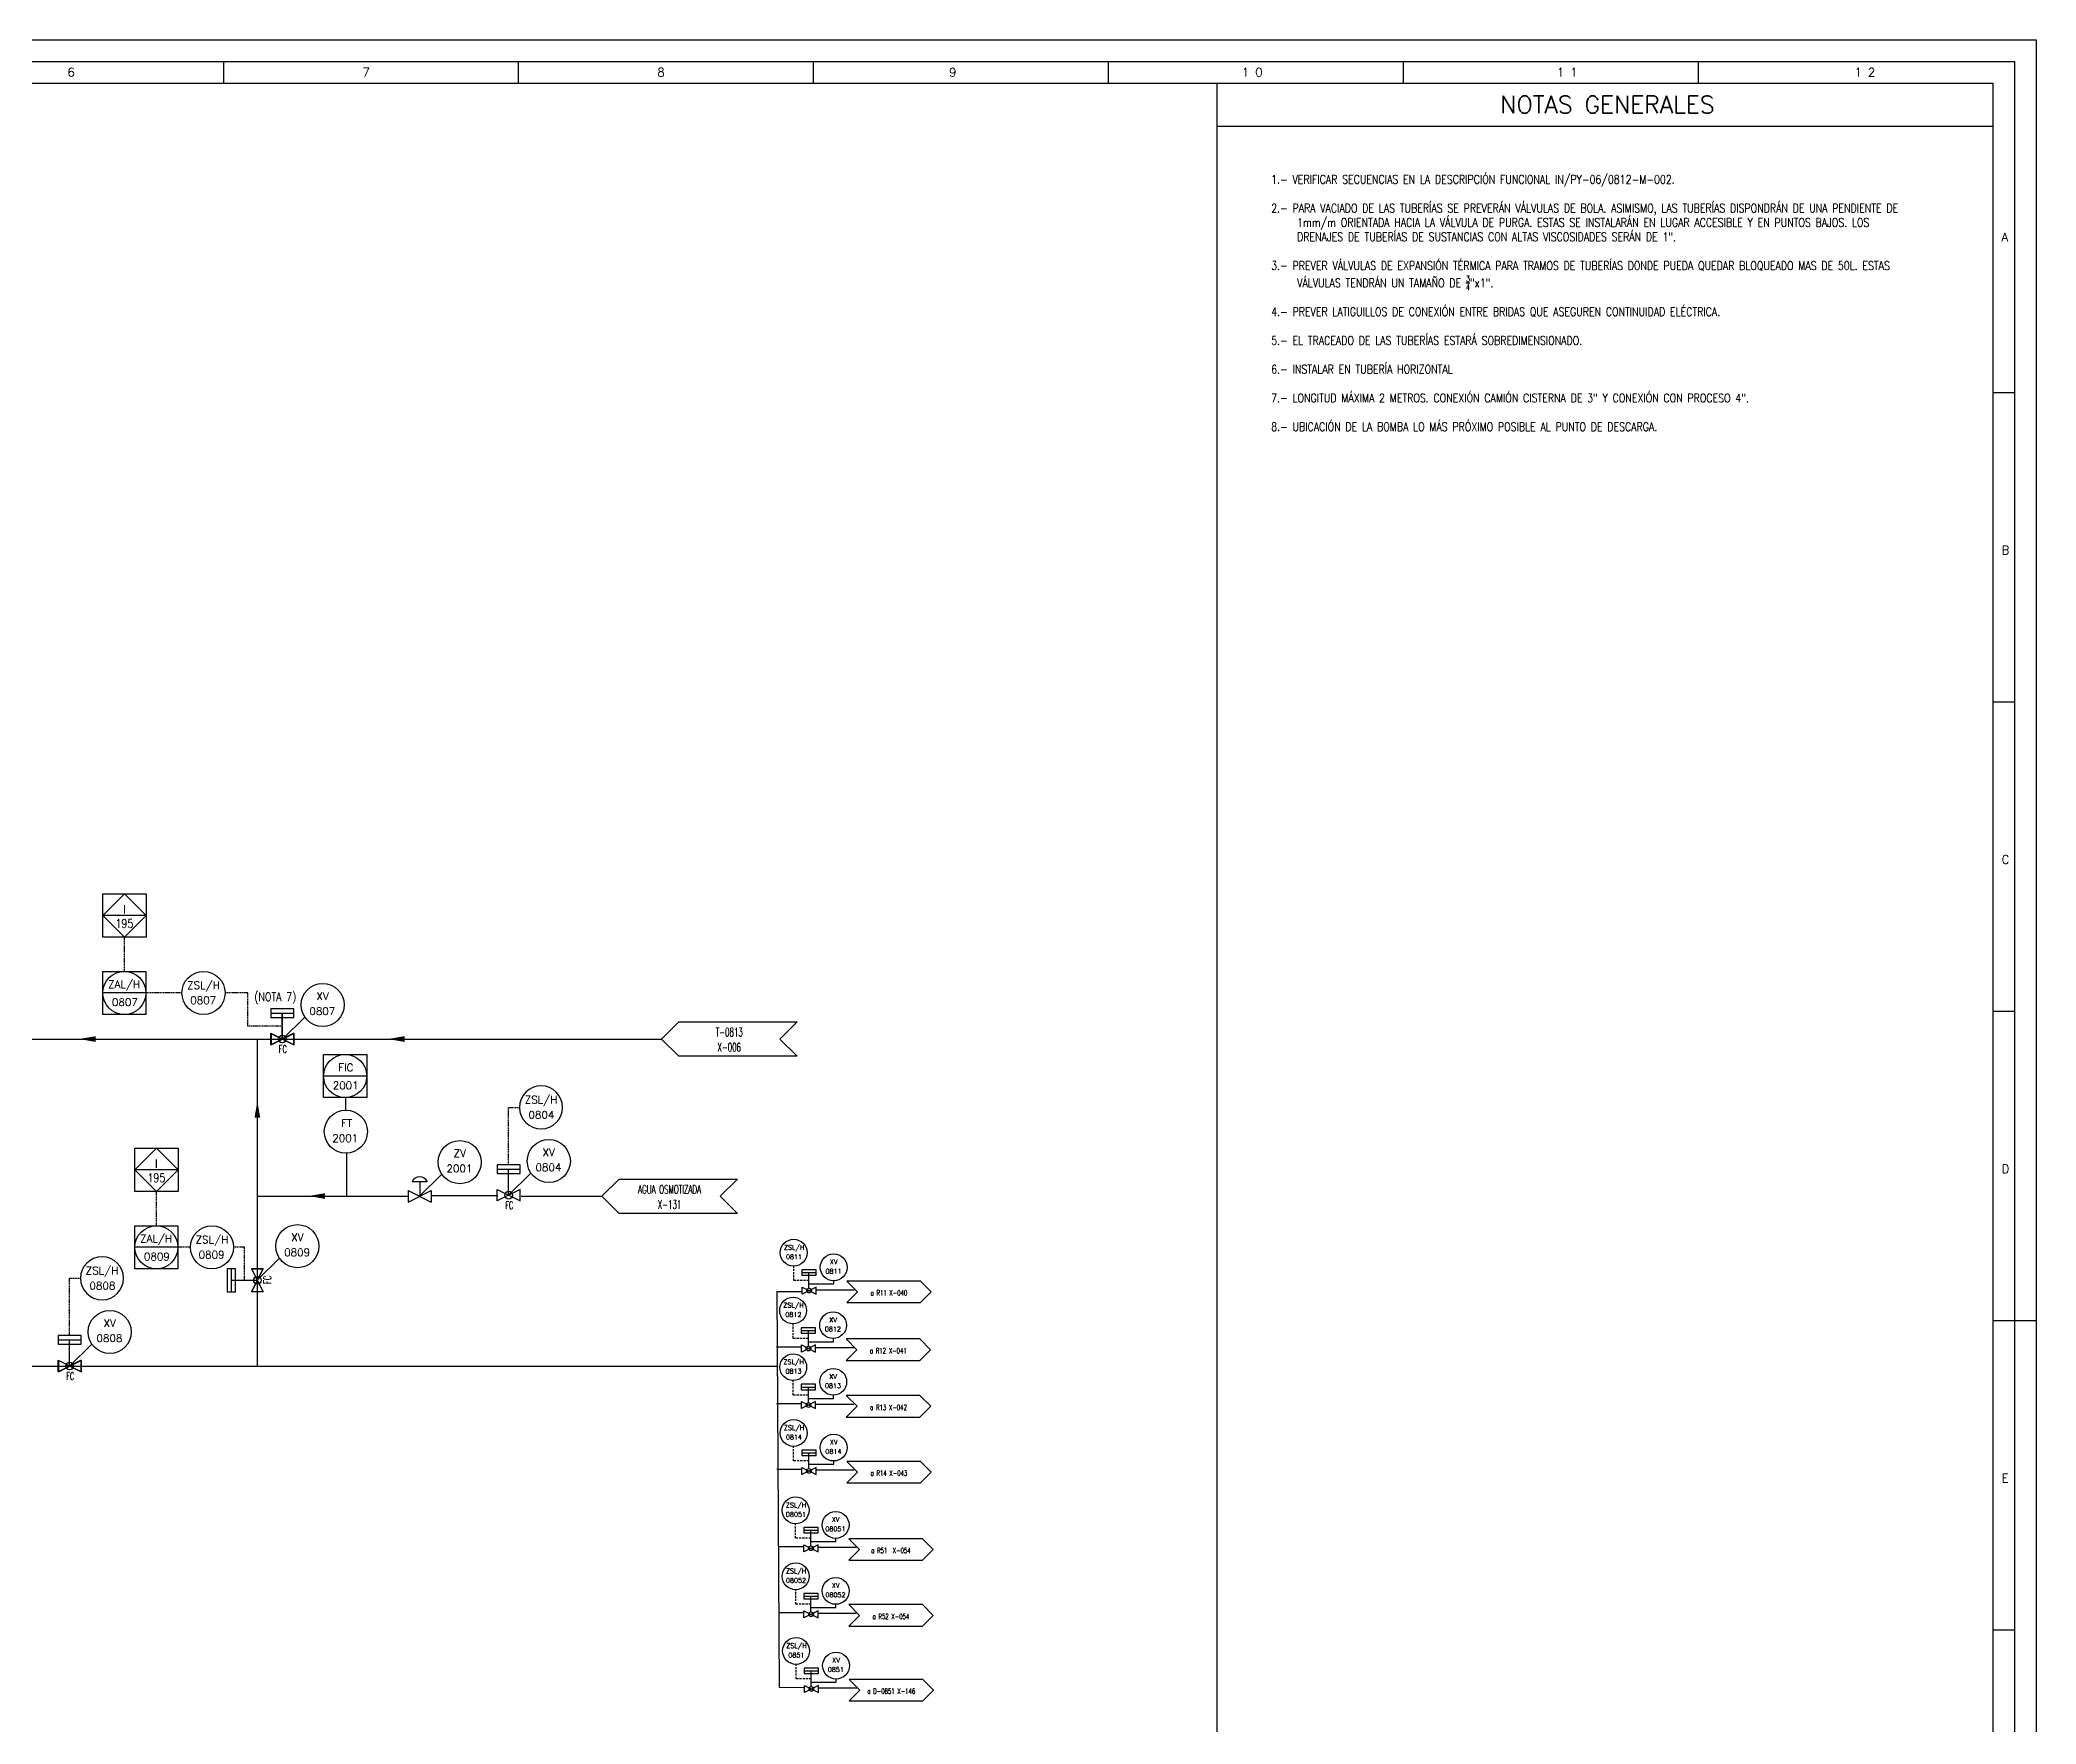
# Model space of a CAD drawing. Header units: millimetres. Extents: x 199 to 3946, y 1635 to 2230.
# Drawn here: x 3483.2 to 3946.2, y 1838.9 to 2229.6 of the extents above; entities that cross this region are included whole.
import ezdxf
from ezdxf.enums import TextEntityAlignment as Align

# ---------------------------------------------------------------- set-up
doc = ezdxf.new("R2010")
doc.units = ezdxf.units.MM
doc.linetypes.add('TRAZOS', pattern=[0.75, 0.5, -0.25])
for name, color, linetype in [('CAJETIN', 1, 'Continuous'), ('FORMATO', 7, 'Continuous'), ('INSTRUMENTOS', 1, 'Continuous'), ('TEX', 7, 'Continuous'), ('TEXTO-INSTRUMENTACION', 7, 'Continuous'), ('TEXTO-VALVULAS Y ACCESORIOS', 7, 'Continuous'), ('TUBERIA', 5, 'Continuous'), ('TUBERÍA2', 1, 'TRAZOS'), ('VALVULAS Y ACCESORIOS', 1, 'Continuous')]:
    doc.layers.add(name, color=color, linetype=linetype)
doc.layers.add('TUBERÍA3', color=1, linetype='Continuous', true_color=0xff0000)
doc.styles.add('PY', font='ROMANS.shx')
doc.styles.add('PY1', font='ROMANS.shx', dxfattribs={"width": 0.8})
doc.styles.add('PY3', font='ROMANS.shx', dxfattribs={"width": 0.6})
doc.styles.add('TXT', font='txt')
doc.linetypes.add('SEÑAL_MECANICA2', pattern='A,4.411183,["o",PY,S=4.130212,R=360,X=0,Y=-1.374288],0.588817,-0.374158,["",PY,S=2,R=360,X=0,Y=-0.688262],-2.183682', length=7.55784)

# ---------------------------------------------------------------- blocks, each defined once
blk = doc.blocks.new('MARCO-A1')
at = {"layer": 'FORMATO', "color": 5}
for p, q in [((420.5, 589), (420.5, 584)), ((488.92, 589), (488.92, 584)), ((557.33, 589), (557.33, 584)), ((625.75, 589), (625.75, 584)), ((694.17, 589), (694.17, 584)), ((762.58, 589), (762.58, 584)), ((831, 512.25), (836, 512.25)), ((831, 440.5), (836, 440.5)), ((831, 368.75), (836, 368.75)), ((831, 297), (836, 297)), ((831, 225.25), (836, 225.25))]:
    blk.add_line(p, q, dxfattribs=at)
at = {"layer": 'FORMATO', "color": 1, "linetype": 'Continuous'}
blk.add_line((836, 297), (841, 297), dxfattribs=at)
at = {"layer": 'FORMATO', "color": 1}
blk.add_lwpolyline([(0, 594), (841, 594), (841, 0), (0, 0)], close=True, dxfattribs=at)
at = {"layer": 'FORMATO', "color": 5}
blk.add_lwpolyline([(5, 589), (836, 589), (836, 5), (5, 5)], close=True, dxfattribs=at)
at = {"layer": 'FORMATO', "color": 8, "linetype": 'Continuous'}
blk.add_lwpolyline([(10, 584), (831, 584), (831, 10), (10, 10)], close=True, dxfattribs=at)
at = {"layer": 'FORMATO', "color": 1, "style": 'PY'}
for s, p in [('6', (384.34, 585.5)), ('7', (452.75, 585.5)), ('8', (521.17, 585.5)), ('9', (588.85, 585.5)), ('1 0', (656.77, 585.5)), ('1 1', (729.83, 585.5)), ('1 2', (798.88, 585.5)), ('A', (833, 547.25)), ('B', (833, 474.67)), ('C', (833, 402.92)), ('D', (833, 331.17)), ('E', (833, 259.42))]:
    blk.add_text(s, height=2, dxfattribs=at).set_placement(p)
blk = doc.blocks.new('VALV GLOB-V')
at = {"layer": 'INSTRUMENTOS', "color": 1, "flags": 128}
blk.add_lwpolyline([(5.7, -1.43), (5.7, 1.43), (0, -1.43), (0, 1.43)], close=True, dxfattribs=at)
at = {"layer": 'INSTRUMENTOS', "color": 1}
blk.add_circle((2.85, 0), 0.95, dxfattribs=at)
at = {"layer": 'INSTRUMENTOS', "color": 7, "linetype": 'SEÑAL_MECANICA2', "style": 'PY'}
blk.add_attdef('REF.', text='', height=2, dxfattribs=at).set_placement((3, -3.37), align=Align.MIDDLE)
blk = doc.blocks.new('SEÑAL CIR')
at = {"color": 1}
blk.add_circle((0, 5.7), 5.7, dxfattribs=at)
at = {"layer": 'INSTRUMENTOS', "linetype": 'Continuous', "style": 'PY', "flags": 4}
for p in [(0.18, 6.94), (0.13, 2.95)]:
    blk.add_attdef('---', text='', height=2, dxfattribs=at).set_placement(p, align=Align.CENTER)
blk = doc.blocks.new('BANDERA DE FLUJO')
at = {"layer": 'TEX', "color": 1, "ltscale": 0.1, "flags": 128}
blk.add_lwpolyline([(-4, 4), (-31.46, 4), (-27.46, 0), (-31.46, -4), (-4, -4), (0, 0)], close=True, dxfattribs=at)
at = {"layer": 'TEX', "style": 'PY1', "width": 0.8}
for tag, p in [('ETIQUETA-LINEA-1', (-15.73, 0.61)), ('ETIQUETA-LINEA-2', (-15.73, -2.91))]:
    blk.add_attdef(tag, text='', height=2, dxfattribs=at).set_placement(p, align=Align.CENTER)
blk = doc.blocks.new('FLECHA')
at = {"color": 1}
blk.add_solid([(-0.88, -5), (0.87, -5), (0, 0)], dxfattribs=at)
blk = doc.blocks.new('SEÑAL CIRCU MARCO')
at = {"color": 1, "linetype": 'Continuous', "ltscale": 0.5}
blk.add_line((5.7, 5.7), (-5.7, 5.7), dxfattribs=at)
at = {"color": 1, "flags": 128}
blk.add_lwpolyline([(5.7, 0), (-5.7, 0), (-5.7, 11.4), (5.7, 11.4)], close=True, dxfattribs=at)
at = {"color": 1}
blk.add_circle((0, 5.7), 5.7, dxfattribs=at)
at = {"style": 'PY'}
for tag, p in [('XXX', (0.18, 7.98)), ('YYY', (0.13, 3.24))]:
    blk.add_attdef(tag, text='', height=2, dxfattribs=at).set_placement(p, align=Align.MIDDLE)
blk = doc.blocks.new('SECUENCIA PROGRAMADA EN SISTEMA DE CONTROL PLC')
at = {"layer": 'INSTRUMENTOS'}
blk.add_line((-5, 5), (5, 5), dxfattribs=at)
at = {"layer": 'INSTRUMENTOS', "flags": 128}
for points in [[(0, 0), (-5, 5), (0, 10), (5, 5)], [(-5, 0), (5, 0), (5, 10), (-5, 10)]]:
    blk.add_lwpolyline(points, close=True, dxfattribs=at)
at = {"layer": 'TEXTO-INSTRUMENTACION', "linetype": 'Continuous', "style": 'PY1', "width": 0.8}
for tag, p in [('XXX', (0.01, 6.43)), ('YYY', (0.01, 3.17))]:
    blk.add_attdef(tag, text='', height=2, dxfattribs=at).set_placement(p, align=Align.MIDDLE_CENTER)
blk = doc.blocks.new('VALVULA DE CONTROL')
at = {"layer": 'VALVULAS Y ACCESORIOS'}
for p, q in [((0, 1.33), (5.33, -1.33)), ((0, -1.33), (5.33, 1.33)), ((0, 1.33), (0, -1.33)), ((4.44, 3.32), (0.89, 3.32)), ((2.67, 3.32), (2.67, 0)), ((5.33, 1.33), (5.33, -1.33))]:
    blk.add_line(p, q, dxfattribs=at)
blk.add_arc((2.67, 2.57), 1.93, 22.9957, 157.0043, dxfattribs=at)
at = {"layer": 'TEXTO-VALVULAS Y ACCESORIOS', "linetype": 'SEÑAL_MECANICA2', "style": 'PY1', "width": 0.8}
blk.add_attdef('REF.', text='', height=2, dxfattribs=at).set_placement((2.94, -3.07), align=Align.MIDDLE)

msp = doc.modelspace()

# ---------------------------------------------------------------- linework, layer by layer
at = {"color": 1}
for p, q in [((3539.44, 1997.83), (3544.62, 2002.92)), ((3571.24, 1961.36), (3576.42, 1966.45)), ((3591.89, 1961.61), (3597.07, 1966.7)), ((3533.59, 1941.88), (3538.77, 1946.97)), ((3490.05, 1921.98), (3495.23, 1927.07))]:
    msp.add_line(p, q, dxfattribs=at)
at = {"color": 1, "linetype": 'Continuous'}
for p, q in [((3554.13, 1981.42), (3554.13, 1984.17)), ((3554.25, 1971.35), (3554.25, 1961.51))]:
    msp.add_line(p, q, dxfattribs=at)
at = {"color": 5, "linetype": 'Continuous'}
for q in [(3659.93, 1939.26), (3654.68, 1847.48)]:
    msp.add_line((3654.13, 1939.26), q, dxfattribs=at)
at = {"color": 5}
for p, q in [((3663.23, 1939.68), (3672.08, 1939.68)), ((3654, 1926.44), (3659.82, 1926.42)), ((3663.09, 1926.27), (3671.94, 1926.27)), ((3654.03, 1913.31), (3659.84, 1913.29)), ((3663.12, 1913.14), (3671.96, 1913.14)), ((3654.13, 1898.05), (3659.94, 1898.03)), ((3663.22, 1897.88), (3672.06, 1897.88)), ((3654.59, 1880.11), (3660.4, 1880.09)), ((3663.68, 1879.94), (3672.52, 1879.94)), ((3654.6, 1864.81), (3660.41, 1864.79)), ((3663.69, 1864.64), (3672.54, 1864.64)), ((3654.68, 1847.48), (3660.5, 1847.46)), ((3663.77, 1847.31), (3672.62, 1847.31))]:
    msp.add_line(p, q, dxfattribs=at)
at = {"layer": 'CAJETIN', "color": 8, "linetype": 'Continuous'}
msp.add_line((3756.21, 1645.56), (3756.21, 2219.56), dxfattribs=at)
at = {"layer": 'CAJETIN', "color": 8}
msp.add_line((3756.21, 2209.56), (3936.21, 2209.56), dxfattribs=at)
at = {"layer": 'CAJETIN', "color": 1, "linetype": 'TRAZOS', "ltscale": 0.5}
for p, q in [((3502.75, 2013.52), (3502.75, 2021.45)), ((3516.1, 2008.52), (3507.75, 2008.52)), ((3531.35, 2008.52), (3526.1, 2008.52)), ((3531.35, 2000.85), (3531.35, 2008.52)), ((3539.44, 2000.85), (3531.35, 2000.85)), ((3591.89, 1968.66), (3591.89, 1981.97)), ((3591.89, 1981.97), (3594.41, 1981.97)), ((3510.18, 1954.53), (3510.18, 1962.45)), ((3518.06, 1949.53), (3515.18, 1949.53)), ((3530.58, 1949.53), (3528.06, 1949.53)), ((3530.58, 1941.86), (3530.58, 1949.53)), ((3490.05, 1929.03), (3490.05, 1942.33)), ((3490.05, 1942.33), (3492.57, 1942.33))]:
    msp.add_line(p, q, dxfattribs=at)
at = {"layer": 'TUBERIA', "color": 5, "linetype": 'Continuous'}
for points in [[(3307.56, 1997.83), (3529.3, 1997.83)], [(3529.3, 1997.83), (3627.33, 1997.83)], [(3533.6, 1961.36), (3533.6, 1997.83)], [(3533.6, 1921.98), (3533.6, 1961.36), (3568.52, 1961.36)], [(3573.99, 1961.52), (3589.36, 1961.52)], [(3594.81, 1961.36), (3613.49, 1961.36)], [(3429.94, 1921.98), (3654.23, 1921.98)]]:
    msp.add_lwpolyline(points, dxfattribs=at)
at = {"layer": 'TUBERÍA2'}
for points in [[(3661.55, 1941.79), (3658.01, 1941.79), (3658.01, 1945.12)], [(3661.42, 1928.38), (3657.87, 1928.38), (3657.87, 1931.71)], [(3661.44, 1915.24), (3657.9, 1915.24), (3657.9, 1918.57)], [(3661.54, 1899.99), (3658, 1899.99), (3658, 1903.32)], [(3662, 1882.04), (3658.46, 1882.04), (3658.46, 1885.37)], [(3662.01, 1866.75), (3658.47, 1866.75), (3658.47, 1870.08)], [(3662.1, 1849.42), (3658.56, 1849.42), (3658.56, 1852.75)]]:
    msp.add_lwpolyline(points, dxfattribs=at)
at = {"layer": 'TUBERÍA3'}
for points in [[(3661.55, 1941.03), (3667.34, 1941.03)], [(3667.34, 1941.03), (3667.34, 1941.72)], [(3661.42, 1927.62), (3667.21, 1927.62)], [(3667.21, 1927.62), (3667.21, 1928.31)], [(3661.44, 1914.48), (3667.23, 1914.48)], [(3667.23, 1914.48), (3667.23, 1915.17)], [(3661.54, 1899.23), (3667.33, 1899.23)], [(3667.33, 1899.23), (3667.33, 1899.92)], [(3662, 1881.28), (3667.79, 1881.28)], [(3667.79, 1881.28), (3667.79, 1881.97)], [(3667.8, 1865.98), (3667.8, 1866.68)], [(3662.01, 1865.98), (3667.8, 1865.98)], [(3662.1, 1848.66), (3667.89, 1848.66)], [(3667.89, 1848.66), (3667.89, 1849.35)]]:
    msp.add_lwpolyline(points, dxfattribs=at)
at = {"layer": 'VALVULAS Y ACCESORIOS'}
for p, q in [((3536.7, 2003.86), (3542.04, 2003.86)), ((3539.37, 1997.81), (3539.37, 2003.86)), ((3539.44, 1997.83), (3539.44, 2003.88)), ((3589.23, 1967.66), (3594.56, 1967.66)), ((3591.89, 1961.61), (3591.89, 1967.66)), ((3527.56, 1939.19), (3527.56, 1944.52)), ((3533.6, 1941.86), (3527.56, 1941.86)), ((3659.89, 1943.67), (3663.21, 1943.67)), ((3661.55, 1940.06), (3661.55, 1943.67)), ((3487.38, 1928.03), (3492.72, 1928.03)), ((3490.05, 1921.98), (3490.05, 1928.03)), ((3659.76, 1930.26), (3663.08, 1930.26)), ((3661.42, 1926.65), (3661.42, 1930.26)), ((3659.78, 1917.12), (3663.1, 1917.12)), ((3661.44, 1913.51), (3661.44, 1917.12)), ((3659.88, 1901.87), (3663.2, 1901.87)), ((3661.54, 1898.26), (3661.54, 1901.87)), ((3660.34, 1883.92), (3663.66, 1883.92)), ((3662, 1880.31), (3662, 1883.92)), ((3660.35, 1868.63), (3663.67, 1868.63)), ((3662.01, 1865.01), (3662.01, 1868.63)), ((3660.44, 1851.3), (3663.76, 1851.3)), ((3662.1, 1847.69), (3662.1, 1851.3))]:
    msp.add_line(p, q, dxfattribs=at)
at = {"layer": 'VALVULAS Y ACCESORIOS', "flags": 128}
for points in [[(3536.7, 2004.86), (3536.7, 2002.86), (3542.04, 2002.86), (3542.04, 2004.86)], [(3536.7, 1996.48), (3536.7, 1999.15), (3542.04, 1996.48), (3542.04, 1999.15)], [(3589.23, 1968.66), (3589.23, 1966.66), (3594.56, 1966.66), (3594.56, 1968.66)], [(3526.56, 1939.19), (3528.56, 1939.19), (3528.56, 1944.52), (3526.56, 1944.52)], [(3534.93, 1939.19), (3532.27, 1939.19), (3534.93, 1944.52), (3532.27, 1944.52)], [(3659.89, 1944.3), (3659.89, 1943.05), (3663.21, 1943.05), (3663.21, 1944.3)], [(3487.38, 1929.03), (3487.38, 1927.03), (3492.72, 1927.03), (3492.72, 1929.03)], [(3659.76, 1930.88), (3659.76, 1929.64), (3663.08, 1929.64), (3663.08, 1930.88)], [(3487.38, 1920.65), (3487.38, 1923.32), (3492.72, 1920.65), (3492.72, 1923.32)], [(3659.78, 1917.75), (3659.78, 1916.5), (3663.1, 1916.5), (3663.1, 1917.75)], [(3659.88, 1902.49), (3659.88, 1901.25), (3663.2, 1901.25), (3663.2, 1902.49)], [(3660.34, 1884.55), (3660.34, 1883.3), (3663.66, 1883.3), (3663.66, 1884.55)], [(3660.35, 1869.25), (3660.35, 1868.01), (3663.67, 1868.01), (3663.67, 1869.25)], [(3660.44, 1851.92), (3660.44, 1850.68), (3663.76, 1850.68), (3663.76, 1851.92)]]:
    msp.add_lwpolyline(points, close=True, dxfattribs=at)

# ---------------------------------------------------------------- block references
msp.add_blockref('MARCO-A1', (3105.21, 1635.56))
ref = msp.add_blockref('SECUENCIA PROGRAMADA EN SISTEMA DE CONTROL PLC', (3502.75, 2021.45), dxfattribs=dict(xscale=-1.005571670621066, yscale=1.005571670621293, zscale=1.005571670621306))
ref.add_attrib('XXX', 'I', dxfattribs={"layer": 'TEXTO-INSTRUMENTACION', "linetype": 'Continuous', "height": 2.01, "style": 'TXT'}).set_placement((3502.75, 2027.92), align=Align.MIDDLE_CENTER)
ref.add_attrib('YYY', '195', dxfattribs={"layer": 'TEXTO-INSTRUMENTACION', "linetype": 'Continuous', "height": 2.011, "style": 'PY1', "width": 0.8}).set_placement((3502.75, 2024.63), align=Align.MIDDLE_CENTER)
ref = msp.add_blockref('SEÑAL CIRCU MARCO', (3502.75, 2003.53), dxfattribs=dict(xscale=0.8770999999999276, yscale=0.8770999999999276, zscale=0.8770999999999276))
ref.add_attrib('XXX', 'ZAL/H', dxfattribs={"height": 1.754, "style": 'PY'}).set_placement((3502.69, 2010.4), align=Align.MIDDLE)
ref.add_attrib('YYY', '0807', dxfattribs={"height": 1.754, "style": 'PY'}).set_placement((3502.87, 2006.37), align=Align.MIDDLE)
at = {"linetype": 'Continuous'}
ref = msp.add_blockref('SEÑAL CIR', (3521.1, 2003.52), dxfattribs=dict(at, xscale=0.8770999999999276, yscale=0.8770999999999276, zscale=0.8770999999999276))
ref.add_attrib('---', 'ZSL/H', dxfattribs={"layer": 'INSTRUMENTOS', "color": 7, "linetype": 'Continuous', "height": 1.754, "style": 'PY'}).set_placement((3521.1, 2009.43), align=Align.CENTER)
ref.add_attrib('---', '0807', dxfattribs={"layer": 'INSTRUMENTOS', "color": 7, "linetype": 'Continuous', "height": 1.754, "style": 'PY'}).set_placement((3521.03, 2005.93), align=Align.CENTER)
at = {"color": 2, "linetype": 'Continuous'}
ref = msp.add_blockref('SEÑAL CIR', (3548.74, 2000.74), dxfattribs=dict(at, xscale=0.8770999999999276, yscale=0.8770999999999276, zscale=0.8770999999999276))
ref.add_attrib('---', 'XV', dxfattribs={"layer": 'INSTRUMENTOS', "color": 7, "linetype": 'Continuous', "height": 1.754, "style": 'PY'}).set_placement((3548.74, 2006.9), align=Align.CENTER)
ref.add_attrib('---', '0807', dxfattribs={"layer": 'INSTRUMENTOS', "color": 7, "linetype": 'Continuous', "height": 1.754, "style": 'PY'}).set_placement((3548.67, 2003.41), align=Align.CENTER)
ref = msp.add_blockref('BANDERA DE FLUJO', (3627.33, 1997.83), dxfattribs=dict(xscale=-1))
ref.add_attrib('ETIQUETA-LINEA-1', 'T-0813', dxfattribs={"layer": 'TEX', "height": 2, "style": 'PY1', "width": 0.6}).set_placement((3643.06, 1998.44), align=Align.CENTER)
ref.add_attrib('ETIQUETA-LINEA-2', 'X-006', dxfattribs={"layer": 'TEX', "height": 2, "style": 'PY1', "width": 0.6}).set_placement((3643.06, 1994.92), align=Align.CENTER)
at = {"linetype": 'Continuous'}
ref = msp.add_blockref('VALV GLOB-V', (3536.7, 1997.81), dxfattribs=dict(at, xscale=0.9356729824555714, yscale=0.9356729824555714, zscale=0.9356729824555714))
ref.add_attrib('REF.', 'FC', dxfattribs={"layer": 'INSTRUMENTOS', "color": 7, "linetype": 'SEÑAL_MECANICA2', "height": 1.778, "style": 'PY3', "width": 0.6}).set_placement((3539.51, 1995.48), align=Align.MIDDLE)
at = {"linetype": 'Continuous', "xscale": 0.9232631578947803, "yscale": 0.9232631578947803, "zscale": 0.9232631578947803}
for p, rotation in [((3542.04, 1997.81), 180), ((3533.6, 1944.52), 270), ((3492.72, 1921.98), 180)]:
    msp.add_blockref('VALV GLOB-V', p, dxfattribs=dict(at, rotation=rotation))
at = {"xscale": 0.8771000000000413, "yscale": 0.8771000000000413, "zscale": 0.8771000000000413}
msp.add_blockref('SEÑAL CIRCU MARCO', (3553.97, 1984.24), dxfattribs=at).add_auto_attribs({'XXX': 'FIC', 'YYY': '2001'})
at = {"linetype": 'Continuous'}
ref = msp.add_blockref('SEÑAL CIR', (3599.41, 1976.97), dxfattribs=dict(at, xscale=-0.8770999999999276, yscale=0.8770999999999276, zscale=0.8770999999999276))
ref.add_attrib('---', 'ZSL/H', dxfattribs={"layer": 'INSTRUMENTOS', "color": 7, "linetype": 'Continuous', "height": 1.754, "style": 'PY'}).set_placement((3599.41, 1982.87), align=Align.CENTER)
ref.add_attrib('---', '0804', dxfattribs={"layer": 'INSTRUMENTOS', "color": 7, "linetype": 'Continuous', "height": 1.754, "style": 'PY'}).set_placement((3599.49, 1979.37), align=Align.CENTER)
at = {"color": 2, "linetype": 'Continuous'}
ref = msp.add_blockref('SEÑAL CIR', (3554.13, 1971.35), dxfattribs=dict(at, xscale=0.8770999999999276, yscale=0.8770999999999276, zscale=0.8770999999999276))
ref.add_attrib('---', 'FT', dxfattribs={"layer": 'INSTRUMENTOS', "color": 7, "linetype": 'Continuous', "height": 1.754, "style": 'PY'}).set_placement((3554.29, 1977.44), align=Align.CENTER)
ref.add_attrib('---', '2001', dxfattribs={"layer": 'INSTRUMENTOS', "color": 7, "linetype": 'Continuous', "height": 1.754, "style": 'PY'}).set_placement((3553.98, 1973.94), align=Align.CENTER)
ref = msp.add_blockref('SEÑAL CIR', (3580.55, 1964.27), dxfattribs=dict(at, xscale=0.8770999999999276, yscale=0.8770999999999276, zscale=0.8770999999999276))
ref.add_attrib('---', 'ZV', dxfattribs={"layer": 'INSTRUMENTOS', "color": 7, "linetype": 'Continuous', "height": 1.754, "style": 'PY'}).set_placement((3580.55, 1970.43), align=Align.CENTER)
ref.add_attrib('---', '2001', dxfattribs={"layer": 'INSTRUMENTOS', "color": 7, "linetype": 'Continuous', "height": 1.754, "style": 'PY'}).set_placement((3580.47, 1966.94), align=Align.CENTER)
ref = msp.add_blockref('SEÑAL CIR', (3601.2, 1964.52), dxfattribs=dict(at, xscale=0.8770999999999276, yscale=0.8770999999999276, zscale=0.8770999999999276))
ref.add_attrib('---', 'XV', dxfattribs={"layer": 'INSTRUMENTOS', "color": 7, "linetype": 'Continuous', "height": 1.754, "style": 'PY'}).set_placement((3601.19, 1970.68), align=Align.CENTER)
ref.add_attrib('---', '0804', dxfattribs={"layer": 'INSTRUMENTOS', "color": 7, "linetype": 'Continuous', "height": 1.754, "style": 'PY'}).set_placement((3601.12, 1967.19), align=Align.CENTER)
ref = msp.add_blockref('SECUENCIA PROGRAMADA EN SISTEMA DE CONTROL PLC', (3510.18, 1962.45), dxfattribs=dict(xscale=-1.005571670621066, yscale=1.005571670621293, zscale=1.005571670621306))
ref.add_attrib('XXX', 'I', dxfattribs={"layer": 'TEXTO-INSTRUMENTACION', "linetype": 'Continuous', "height": 2.01, "style": 'TXT'}).set_placement((3510.17, 1968.92), align=Align.MIDDLE_CENTER)
ref.add_attrib('YYY', '195', dxfattribs={"layer": 'TEXTO-INSTRUMENTACION', "linetype": 'Continuous', "height": 2.011, "style": 'PY1', "width": 0.8}).set_placement((3510.17, 1965.64), align=Align.MIDDLE_CENTER)
at = {"linetype": 'Continuous'}
msp.add_blockref('VALVULA DE CONTROL', (3568.58, 1961.36), dxfattribs=at)
ref = msp.add_blockref('BANDERA DE FLUJO', (3613.49, 1961.36), dxfattribs=dict(xscale=-1))
ref.add_attrib('ETIQUETA-LINEA-1', 'AGUA OSMOTIZADA', dxfattribs={"layer": 'TEX', "height": 2, "style": 'PY1', "width": 0.6}).set_placement((3629.22, 1961.97), align=Align.CENTER)
ref.add_attrib('ETIQUETA-LINEA-2', 'X-131', dxfattribs={"layer": 'TEX', "height": 2, "style": 'PY1', "width": 0.6}).set_placement((3629.22, 1958.45), align=Align.CENTER)
ref = msp.add_blockref('VALV GLOB-V', (3589.23, 1961.61), dxfattribs=dict(at, xscale=0.9356729824555714, yscale=0.9356729824555714, zscale=0.9356729824555714))
ref.add_attrib('REF.', 'FC', dxfattribs={"layer": 'INSTRUMENTOS', "color": 7, "linetype": 'SEÑAL_MECANICA2', "height": 1.778, "style": 'PY3', "width": 0.6}).set_placement((3592.03, 1959.28), align=Align.MIDDLE)
ref = msp.add_blockref('SEÑAL CIRCU MARCO', (3510.18, 1944.53), dxfattribs=dict(xscale=0.8770999999999276, yscale=0.8770999999999276, zscale=0.8770999999999276))
ref.add_attrib('XXX', 'ZAL/H', dxfattribs={"height": 1.754, "style": 'PY'}).set_placement((3510.11, 1951.41), align=Align.MIDDLE)
ref.add_attrib('YYY', '0809', dxfattribs={"height": 1.754, "style": 'PY'}).set_placement((3510.29, 1947.37), align=Align.MIDDLE)
ref = msp.add_blockref('SEÑAL CIR', (3523.06, 1944.53), dxfattribs=dict(at, xscale=0.8770999999999276, yscale=0.8770999999999276, zscale=0.8770999999999276))
ref.add_attrib('---', 'ZSL/H', dxfattribs={"layer": 'INSTRUMENTOS', "color": 7, "linetype": 'Continuous', "height": 1.754, "style": 'PY'}).set_placement((3523.06, 1950.44), align=Align.CENTER)
ref.add_attrib('---', '0809', dxfattribs={"layer": 'INSTRUMENTOS', "color": 7, "linetype": 'Continuous', "height": 1.754, "style": 'PY'}).set_placement((3522.98, 1946.93), align=Align.CENTER)
at = {"color": 2, "linetype": 'Continuous'}
ref = msp.add_blockref('SEÑAL CIR', (3542.89, 1944.79), dxfattribs=dict(at, xscale=0.8770999999999276, yscale=0.8770999999999276, zscale=0.8770999999999276))
ref.add_attrib('---', 'XV', dxfattribs={"layer": 'INSTRUMENTOS', "color": 7, "linetype": 'Continuous', "height": 1.754, "style": 'PY'}).set_placement((3542.89, 1950.95), align=Align.CENTER)
ref.add_attrib('---', '0809', dxfattribs={"layer": 'INSTRUMENTOS', "color": 7, "linetype": 'Continuous', "height": 1.754, "style": 'PY'}).set_placement((3542.82, 1947.46), align=Align.CENTER)
at = {"linetype": 'Continuous'}
ref = msp.add_blockref('SEÑAL CIR', (3658.01, 1945.16), dxfattribs=dict(at, xscale=0.5458906107165858, yscale=0.5458906107165858, zscale=0.5458906107165858))
ref.add_attrib('---', 'ZSL/H', dxfattribs={"layer": 'INSTRUMENTOS', "color": 7, "linetype": 'Continuous', "height": 1.092, "style": 'PY'}).set_placement((3658.11, 1948.95), align=Align.CENTER)
ref.add_attrib('---', '0811', dxfattribs={"layer": 'INSTRUMENTOS', "color": 7, "linetype": 'Continuous', "height": 1.092, "style": 'PY'}).set_placement((3658.08, 1946.77), align=Align.CENTER)
ref = msp.add_blockref('SEÑAL CIR', (3497.57, 1937.34), dxfattribs=dict(at, xscale=-0.8770999999999276, yscale=0.8770999999999276, zscale=0.8770999999999276))
ref.add_attrib('---', 'ZSL/H', dxfattribs={"layer": 'INSTRUMENTOS', "color": 7, "linetype": 'Continuous', "height": 1.754, "style": 'PY'}).set_placement((3497.57, 1943.24), align=Align.CENTER)
ref.add_attrib('---', '0808', dxfattribs={"layer": 'INSTRUMENTOS', "color": 7, "linetype": 'Continuous', "height": 1.754, "style": 'PY'}).set_placement((3497.65, 1939.74), align=Align.CENTER)
ref = msp.add_blockref('SEÑAL CIR', (3667.29, 1941.76), dxfattribs=dict(at, xscale=0.545890610716515, yscale=0.545890610716515, zscale=0.545890610716515))
ref.add_attrib('---', 'XV', dxfattribs={"layer": 'INSTRUMENTOS', "color": 7, "linetype": 'Continuous', "height": 1.092, "style": 'PY'}).set_placement((3667.29, 1945.59), align=Align.CENTER)
ref.add_attrib('---', '0811', dxfattribs={"layer": 'INSTRUMENTOS', "color": 7, "linetype": 'Continuous', "height": 1.092, "style": 'PY'}).set_placement((3667.25, 1943.42), align=Align.CENTER)
ref = msp.add_blockref('VALV GLOB-V', (3533.6, 1939.19), dxfattribs=dict(at, xscale=0.9356729824555714, yscale=0.9356729824555714, zscale=0.9356729824555714, rotation=90))
ref.add_attrib('REF.', 'FC', dxfattribs={"layer": 'INSTRUMENTOS', "color": 7, "linetype": 'SEÑAL_MECANICA2', "height": 1.778, "rotation": 90, "style": 'PY3', "width": 0.6}).set_placement((3535.94, 1941.99), align=Align.MIDDLE)
at = {"linetype": 'Continuous', "xscale": 0.5746216954910015, "yscale": 0.5746216954910015, "zscale": 0.5746216954910015}
for p in [(3659.94, 1939.47), (3659.8, 1926.05), (3659.83, 1912.92), (3659.92, 1897.66), (3660.39, 1879.72), (3660.4, 1864.42), (3660.48, 1847.09)]:
    msp.add_blockref('VALV GLOB-V', p, dxfattribs=at)
ref = msp.add_blockref('BANDERA DE FLUJO', (3689.9, 1939.19), dxfattribs=dict(xscale=0.6223812686313535, yscale=0.6223812686313535, zscale=0.6223812686313535))
ref.add_attrib('ETIQUETA-LINEA-1', 'a R11 X-040', dxfattribs={"layer": 'TEX', "height": 1.2448, "style": 'PY1', "width": 0.6}).set_placement((3680.11, 1939.57), align=Align.TOP_CENTER)
at = {"linetype": 'Continuous'}
ref = msp.add_blockref('SEÑAL CIR', (3657.87, 1931.75), dxfattribs=dict(at, xscale=0.5458906107165858, yscale=0.5458906107165858, zscale=0.5458906107165858))
ref.add_attrib('---', 'ZSL/H', dxfattribs={"layer": 'INSTRUMENTOS', "color": 7, "linetype": 'Continuous', "height": 1.092, "style": 'PY'}).set_placement((3657.97, 1935.53), align=Align.CENTER)
ref.add_attrib('---', '0812', dxfattribs={"layer": 'INSTRUMENTOS', "color": 7, "linetype": 'Continuous', "height": 1.092, "style": 'PY'}).set_placement((3657.94, 1933.36), align=Align.CENTER)
at = {"color": 2, "linetype": 'Continuous'}
ref = msp.add_blockref('SEÑAL CIR', (3499.35, 1924.89), dxfattribs=dict(at, xscale=0.8770999999999276, yscale=0.8770999999999276, zscale=0.8770999999999276))
ref.add_attrib('---', 'XV', dxfattribs={"layer": 'INSTRUMENTOS', "color": 7, "linetype": 'Continuous', "height": 1.754, "style": 'PY'}).set_placement((3499.35, 1931.05), align=Align.CENTER)
ref.add_attrib('---', '0808', dxfattribs={"layer": 'INSTRUMENTOS', "color": 7, "linetype": 'Continuous', "height": 1.754, "style": 'PY'}).set_placement((3499.28, 1927.56), align=Align.CENTER)
at = {"linetype": 'Continuous'}
ref = msp.add_blockref('SEÑAL CIR', (3667.16, 1928.35), dxfattribs=dict(at, xscale=0.545890610716515, yscale=0.545890610716515, zscale=0.545890610716515))
ref.add_attrib('---', 'XV', dxfattribs={"layer": 'INSTRUMENTOS', "color": 7, "linetype": 'Continuous', "height": 1.092, "style": 'PY'}).set_placement((3667.16, 1932.18), align=Align.CENTER)
ref.add_attrib('---', '0812', dxfattribs={"layer": 'INSTRUMENTOS', "color": 7, "linetype": 'Continuous', "height": 1.092, "style": 'PY'}).set_placement((3667.11, 1930.01), align=Align.CENTER)
ref = msp.add_blockref('BANDERA DE FLUJO', (3689.76, 1925.78), dxfattribs=dict(xscale=0.6223812686313535, yscale=0.6223812686313535, zscale=0.6223812686313535))
ref.add_attrib('ETIQUETA-LINEA-1', 'a R12 X-041', dxfattribs={"layer": 'TEX', "height": 1.2448, "style": 'PY1', "width": 0.6}).set_placement((3679.97, 1926.16), align=Align.TOP_CENTER)
ref = msp.add_blockref('VALV GLOB-V', (3487.38, 1921.98), dxfattribs=dict(at, xscale=0.9356729824555714, yscale=0.9356729824555714, zscale=0.9356729824555714))
ref.add_attrib('REF.', 'FC', dxfattribs={"layer": 'INSTRUMENTOS', "color": 7, "linetype": 'SEÑAL_MECANICA2', "height": 1.778, "style": 'PY3', "width": 0.6}).set_placement((3490.19, 1919.64), align=Align.MIDDLE)
ref = msp.add_blockref('SEÑAL CIR', (3657.9, 1918.61), dxfattribs=dict(at, xscale=0.5458906107165858, yscale=0.5458906107165858, zscale=0.5458906107165858))
ref.add_attrib('---', 'ZSL/H', dxfattribs={"layer": 'INSTRUMENTOS', "color": 7, "linetype": 'Continuous', "height": 1.092, "style": 'PY'}).set_placement((3658, 1922.4), align=Align.CENTER)
ref.add_attrib('---', '0813', dxfattribs={"layer": 'INSTRUMENTOS', "color": 7, "linetype": 'Continuous', "height": 1.092, "style": 'PY'}).set_placement((3657.97, 1920.22), align=Align.CENTER)
ref = msp.add_blockref('SEÑAL CIR', (3667.18, 1915.21), dxfattribs=dict(at, xscale=0.545890610716515, yscale=0.545890610716515, zscale=0.545890610716515))
ref.add_attrib('---', 'XV', dxfattribs={"layer": 'INSTRUMENTOS', "color": 7, "linetype": 'Continuous', "height": 1.092, "style": 'PY'}).set_placement((3667.18, 1919.04), align=Align.CENTER)
ref.add_attrib('---', '0813', dxfattribs={"layer": 'INSTRUMENTOS', "color": 7, "linetype": 'Continuous', "height": 1.092, "style": 'PY'}).set_placement((3667.13, 1916.87), align=Align.CENTER)
ref = msp.add_blockref('BANDERA DE FLUJO', (3689.79, 1912.64), dxfattribs=dict(xscale=0.6223812686313535, yscale=0.6223812686313535, zscale=0.6223812686313535))
ref.add_attrib('ETIQUETA-LINEA-1', 'a R13 X-042', dxfattribs={"layer": 'TEX', "height": 1.2448, "style": 'PY1', "width": 0.6}).set_placement((3680, 1913.02), align=Align.TOP_CENTER)
ref = msp.add_blockref('SEÑAL CIR', (3658, 1903.35), dxfattribs=dict(at, xscale=0.5458906107165858, yscale=0.5458906107165858, zscale=0.5458906107165858))
ref.add_attrib('---', 'ZSL/H', dxfattribs={"layer": 'INSTRUMENTOS', "color": 7, "linetype": 'Continuous', "height": 1.092, "style": 'PY'}).set_placement((3658.1, 1907.14), align=Align.CENTER)
ref.add_attrib('---', '0814', dxfattribs={"layer": 'INSTRUMENTOS', "color": 7, "linetype": 'Continuous', "height": 1.092, "style": 'PY'}).set_placement((3658.07, 1904.97), align=Align.CENTER)
ref = msp.add_blockref('SEÑAL CIR', (3667.28, 1899.96), dxfattribs=dict(at, xscale=0.545890610716515, yscale=0.545890610716515, zscale=0.545890610716515))
ref.add_attrib('---', 'XV', dxfattribs={"layer": 'INSTRUMENTOS', "color": 7, "linetype": 'Continuous', "height": 1.092, "style": 'PY'}).set_placement((3667.28, 1903.79), align=Align.CENTER)
ref.add_attrib('---', '0814', dxfattribs={"layer": 'INSTRUMENTOS', "color": 7, "linetype": 'Continuous', "height": 1.092, "style": 'PY'}).set_placement((3667.23, 1901.62), align=Align.CENTER)
ref = msp.add_blockref('BANDERA DE FLUJO', (3689.89, 1897.39), dxfattribs=dict(xscale=0.6223812686313535, yscale=0.6223812686313535, zscale=0.6223812686313535))
ref.add_attrib('ETIQUETA-LINEA-1', 'a R14 X-043', dxfattribs={"layer": 'TEX', "height": 1.2448, "style": 'PY1', "width": 0.6}).set_placement((3680.1, 1897.76), align=Align.TOP_CENTER)
ref = msp.add_blockref('SEÑAL CIR', (3658.46, 1885.41), dxfattribs=dict(at, xscale=0.5458906107165858, yscale=0.5458906107165858, zscale=0.5458906107165858))
ref.add_attrib('---', 'ZSL/H', dxfattribs={"layer": 'INSTRUMENTOS', "color": 7, "linetype": 'Continuous', "height": 1.092, "style": 'PY'}).set_placement((3658.56, 1889.2), align=Align.CENTER)
ref.add_attrib('---', '08051', dxfattribs={"layer": 'INSTRUMENTOS', "color": 7, "linetype": 'Continuous', "height": 1.092, "style": 'PY'}).set_placement((3658.53, 1887.02), align=Align.CENTER)
ref = msp.add_blockref('SEÑAL CIR', (3667.74, 1882.01), dxfattribs=dict(at, xscale=0.545890610716515, yscale=0.545890610716515, zscale=0.545890610716515))
ref.add_attrib('---', 'XV', dxfattribs={"layer": 'INSTRUMENTOS', "color": 7, "linetype": 'Continuous', "height": 1.092, "style": 'PY'}).set_placement((3667.74, 1885.84), align=Align.CENTER)
ref.add_attrib('---', '08051', dxfattribs={"layer": 'INSTRUMENTOS', "color": 7, "linetype": 'Continuous', "height": 1.092, "style": 'PY'}).set_placement((3667.69, 1883.67), align=Align.CENTER)
ref = msp.add_blockref('BANDERA DE FLUJO', (3690.35, 1879.44), dxfattribs=dict(xscale=0.6223812686313535, yscale=0.6223812686313535, zscale=0.6223812686313535))
ref.add_attrib('ETIQUETA-LINEA-1', 'a R51  X-054', dxfattribs={"layer": 'TEX', "height": 1.2448, "style": 'PY1', "width": 0.6}).set_placement((3680.56, 1879.82), align=Align.TOP_CENTER)
ref = msp.add_blockref('SEÑAL CIR', (3658.47, 1870.11), dxfattribs=dict(at, xscale=0.5458906107165858, yscale=0.5458906107165858, zscale=0.5458906107165858))
ref.add_attrib('---', 'ZSL/H', dxfattribs={"layer": 'INSTRUMENTOS', "color": 7, "linetype": 'Continuous', "height": 1.092, "style": 'PY'}).set_placement((3658.57, 1873.9), align=Align.CENTER)
ref.add_attrib('---', '08052', dxfattribs={"layer": 'INSTRUMENTOS', "color": 7, "linetype": 'Continuous', "height": 1.092, "style": 'PY'}).set_placement((3658.54, 1871.72), align=Align.CENTER)
ref = msp.add_blockref('SEÑAL CIR', (3667.75, 1866.72), dxfattribs=dict(at, xscale=0.545890610716515, yscale=0.545890610716515, zscale=0.545890610716515))
ref.add_attrib('---', 'XV', dxfattribs={"layer": 'INSTRUMENTOS', "color": 7, "linetype": 'Continuous', "height": 1.092, "style": 'PY'}).set_placement((3667.75, 1870.55), align=Align.CENTER)
ref.add_attrib('---', '08052', dxfattribs={"layer": 'INSTRUMENTOS', "color": 7, "linetype": 'Continuous', "height": 1.092, "style": 'PY'}).set_placement((3667.71, 1868.38), align=Align.CENTER)
ref = msp.add_blockref('BANDERA DE FLUJO', (3690.36, 1864.15), dxfattribs=dict(xscale=0.6223812686313535, yscale=0.6223812686313535, zscale=0.6223812686313535))
ref.add_attrib('ETIQUETA-LINEA-1', 'a R52 X-054', dxfattribs={"layer": 'TEX', "height": 1.2448, "style": 'PY1', "width": 0.6}).set_placement((3680.57, 1864.52), align=Align.TOP_CENTER)
ref = msp.add_blockref('SEÑAL CIR', (3658.56, 1852.79), dxfattribs=dict(at, xscale=0.5458906107165858, yscale=0.5458906107165858, zscale=0.5458906107165858))
ref.add_attrib('---', 'ZSL/H', dxfattribs={"layer": 'INSTRUMENTOS', "color": 7, "linetype": 'Continuous', "height": 1.092, "style": 'PY'}).set_placement((3658.66, 1856.58), align=Align.CENTER)
ref.add_attrib('---', '0851', dxfattribs={"layer": 'INSTRUMENTOS', "color": 7, "linetype": 'Continuous', "height": 1.092, "style": 'PY'}).set_placement((3658.63, 1854.4), align=Align.CENTER)
ref = msp.add_blockref('SEÑAL CIR', (3667.84, 1849.39), dxfattribs=dict(at, xscale=0.545890610716515, yscale=0.545890610716515, zscale=0.545890610716515))
ref.add_attrib('---', 'XV', dxfattribs={"layer": 'INSTRUMENTOS', "color": 7, "linetype": 'Continuous', "height": 1.092, "style": 'PY'}).set_placement((3667.84, 1853.22), align=Align.CENTER)
ref.add_attrib('---', '0851', dxfattribs={"layer": 'INSTRUMENTOS', "color": 7, "linetype": 'Continuous', "height": 1.092, "style": 'PY'}).set_placement((3667.79, 1851.05), align=Align.CENTER)
ref = msp.add_blockref('BANDERA DE FLUJO', (3690.44, 1846.82), dxfattribs=dict(xscale=0.6223812686313535, yscale=0.6223812686313535, zscale=0.6223812686313535))
ref.add_attrib('ETIQUETA-LINEA-1', 'a D-0851 X-146', dxfattribs={"layer": 'TEX', "height": 1.2448, "style": 'PY1', "width": 0.6}).set_placement((3680.65, 1847.2), align=Align.TOP_CENTER)
at = {"layer": 'INSTRUMENTOS', "xscale": 0.7600000000002183, "yscale": 0.7600000000002183, "zscale": 0.7600000000002183, "rotation": 89.99999999999999}
for p in [(3492.27, 1997.83), (3563.93, 1997.83), (3545.52, 1961.42)]:
    msp.add_blockref('FLECHA', p, dxfattribs=at)
at = {"layer": 'INSTRUMENTOS', "xscale": 0.7600000000002183, "yscale": 0.7600000000002183, "zscale": 0.7600000000002183}
msp.add_blockref('FLECHA', (3533.6, 1983.4), dxfattribs=at)

# ---------------------------------------------------------------- texts
at = {"linetype": 'Continuous', "insert": (3768.78, 2198.21), "char_height": 2, "width": 159.6115, "attachment_point": 1, "style": 'PY1'}
msp.add_mtext('\\A1;1.- VERIFICAR SECUENCIAS EN LA DESCRIPCIÓN FUNCIONAL IN/PY-06/0812-M-002.\\P\\P\\pi-6,l6;2.- PARA VACIADO DE LAS TUBERÍAS SE PREVERÁN VÁLVULAS DE BOLA. ASIMISMO, LAS TUBERÍAS DISPONDRÁN DE UNA PENDIENTE DE 1mm/m ORIENTADA HACIA LA VÁLVULA DE PURGA. ESTAS SE INSTALARÁN EN LUGAR ACCESIBLE Y EN PUNTOS BAJOS. LOS DRENAJES DE TUBERÍAS DE SUSTANCIAS CON ALTAS VISCOSIDADES SERÁN DE 1".\\P\\pi0,l0;\\P\\pi-6,l6;3.- PREVER VÁLVULAS DE EXPANSIÓN TÉRMICA PARA TRAMOS DE TUBERÍAS DONDE PUEDA QUEDAR BLOQUEADO MAS DE 50L. ESTAS VÁLVULAS TENDRÁN UN TAMAÑO DE {\\H0.7x;\\S3/4;\\H1.429x;"x1".\\P\\pi0,l0;}\\P4.- PREVER LATIGUILLOS DE CONEXIÓN ENTRE BRIDAS QUE ASEGUREN CONTINUIDAD ELÉCTRICA.\\P \\P5.- EL TRACEADO DE LAS TUBERÍAS ESTARÁ SOBREDIMENSIONADO.\\P^I\\P6.- INSTALAR EN TUBERÍA HORIZONTAL\\P\\P7.- LONGITUD MÁXIMA 2 METROS. CONEXIÓN CAMIÓN CISTERNA DE 3" Y CONEXIÓN CON PROCESO 4".^I\\P\\P8.- UBICACIÓN DE LA BOMBA LO MÁS PRÓXIMO POSIBLE AL PUNTO DE DESCARGA.', dxfattribs=at)
at = {"layer": 'TEX', "color": 8, "style": 'PY'}
msp.add_text('NOTAS GENERALES', height=4, dxfattribs=at).set_placement((3846.77, 2212.56), align=Align.CENTER)
at = {"layer": 'TEX', "color": 7, "insert": (3537.76, 2007.3), "char_height": 2, "width": 28.6036, "attachment_point": 5, "style": 'PY1'}
msp.add_mtext('(NOTA 7)', dxfattribs=at)

doc.saveas('drawing.dxf')
